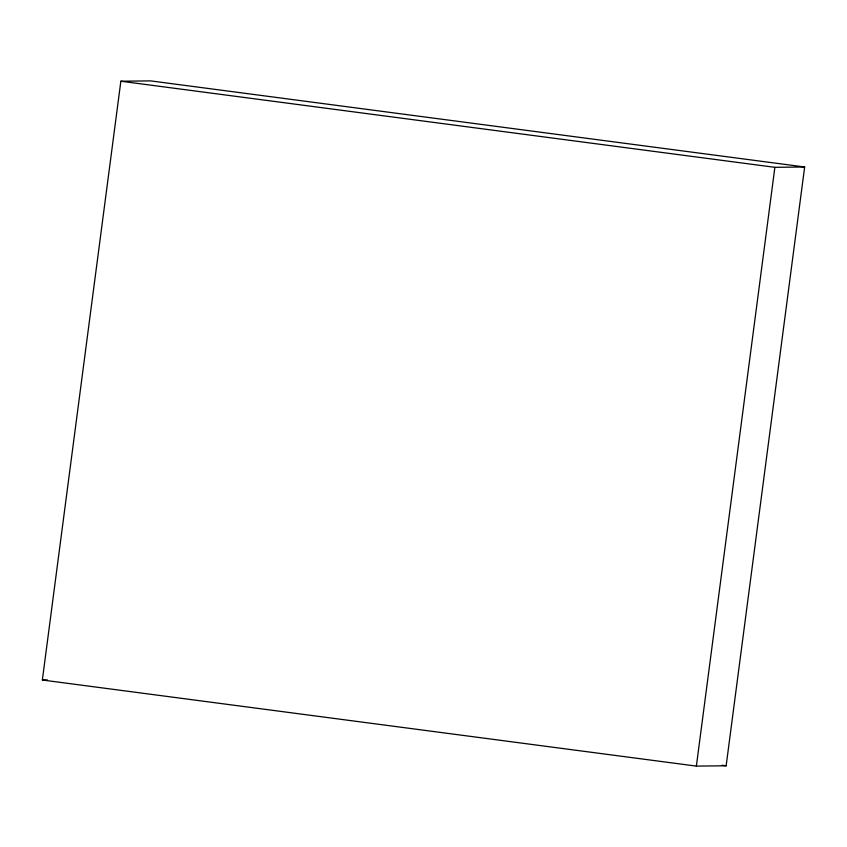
<?xml version="1.0" encoding="UTF-8"?>
<svg xmlns="http://www.w3.org/2000/svg" width="847" height="847" viewBox="0 0 847 847"><rect width="100%" height="100%" fill="white"/><g stroke="black" fill="none" stroke-linecap="round" stroke-linejoin="round"><path stroke-width="1.27" d="M42.35 680.014L120.856 81.217L150.628 80.889L804.65 166.986L726.144 765.783L696.372 766.112L42.35 680.014L47.527 679.95M696.372 766.112L774.878 167.325L804.65 166.986M120.856 81.217L774.878 167.325M722.205 765.264L726.144 765.783"/></g></svg>
